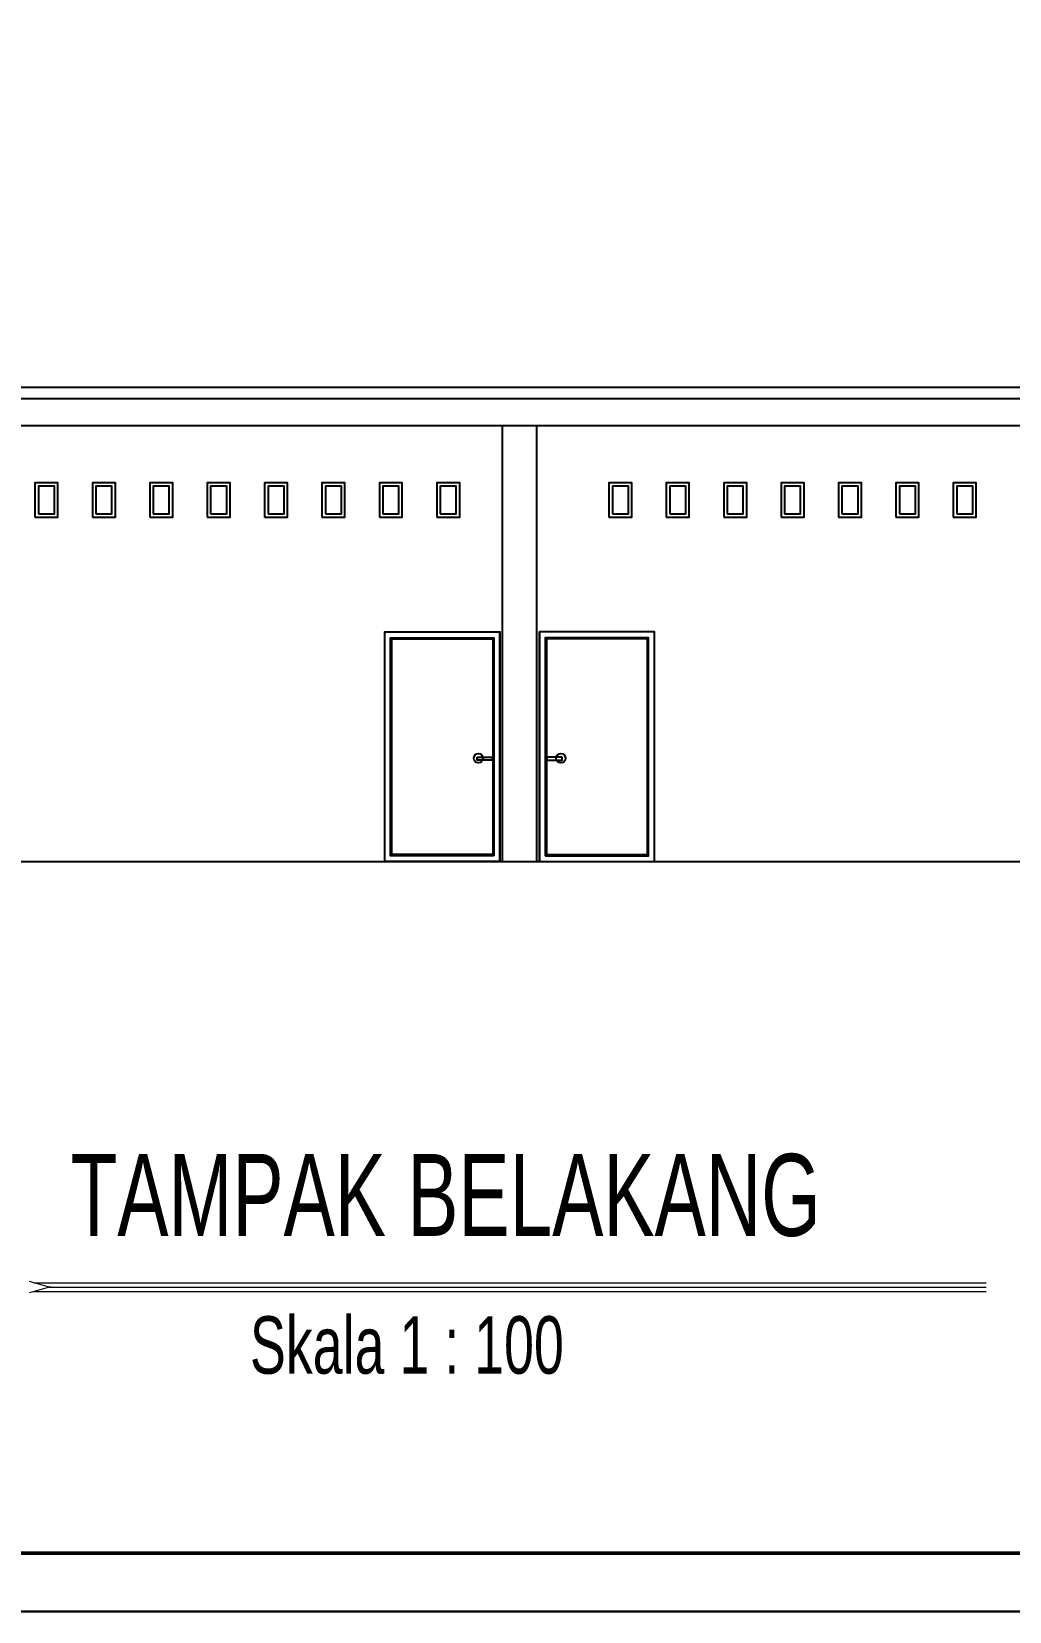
# Model space of a CAD drawing. Header units: centimetres. Extents: x 134057 to 145613, y 5028 to 39996.
# Drawn here: x 135663 to 136515, y 8137 to 9513 of the extents above; entities that cross this region are included whole.
import ezdxf

# ---------------------------------------------------------------- set-up
doc = ezdxf.new("R2010")
doc.units = ezdxf.units.CM
doc.layers.add('dinding', color=151, linetype='Continuous')
doc.layers.add('kuzen', color=191, linetype='Continuous')
doc.layers.add('Legenda', color=252, linetype='Continuous', lineweight=20)
doc.layers.add('TEXT', color=3, linetype='Continuous', lineweight=20)
doc.styles.add('ROMANS', font='ROMANS.SHX', dxfattribs={"width": 0.7})

msp = doc.modelspace()

# ---------------------------------------------------------------- linework, layer by layer
at = {"layer": 'dinding'}
for p, q in [((135058.311, 9203.565), (137118.311, 9203.565)), ((135058.311, 9193.565), (137118.311, 9193.565)), ((135073.311, 9170.155), (137103.311, 9170.155)), ((136073.311, 8790.155), (136073.311, 9170.155)), ((136103.311, 8790.155), (136103.311, 9170.155)), ((135073.311, 8790.155), (137103.311, 8790.155))]:
    msp.add_line(p, q, dxfattribs=at)
for points in [[(135666.152, 9090.155), (135686.152, 9090.155), (135686.152, 9120.155), (135666.152, 9120.155)], [(135669.152, 9093.155), (135683.152, 9093.155), (135683.152, 9117.155), (135669.152, 9117.155)], [(135716.152, 9090.155), (135736.152, 9090.155), (135736.152, 9120.155), (135716.152, 9120.155)], [(135719.152, 9093.155), (135733.152, 9093.155), (135733.152, 9117.155), (135719.152, 9117.155)], [(135766.152, 9090.155), (135786.152, 9090.155), (135786.152, 9120.155), (135766.152, 9120.155)], [(135769.152, 9093.155), (135783.152, 9093.155), (135783.152, 9117.155), (135769.152, 9117.155)], [(135816.152, 9090.155), (135836.152, 9090.155), (135836.152, 9120.155), (135816.152, 9120.155)], [(135819.152, 9093.155), (135833.152, 9093.155), (135833.152, 9117.155), (135819.152, 9117.155)], [(135866.152, 9090.155), (135886.152, 9090.155), (135886.152, 9120.155), (135866.152, 9120.155)], [(135869.152, 9093.155), (135883.152, 9093.155), (135883.152, 9117.155), (135869.152, 9117.155)], [(135916.152, 9090.155), (135936.152, 9090.155), (135936.152, 9120.155), (135916.152, 9120.155)], [(135919.152, 9093.155), (135933.152, 9093.155), (135933.152, 9117.155), (135919.152, 9117.155)], [(135966.152, 9090.155), (135986.152, 9090.155), (135986.152, 9120.155), (135966.152, 9120.155)], [(135969.152, 9093.155), (135983.152, 9093.155), (135983.152, 9117.155), (135969.152, 9117.155)], [(136016.152, 9090.155), (136036.152, 9090.155), (136036.152, 9120.155), (136016.152, 9120.155)], [(136019.152, 9093.155), (136033.152, 9093.155), (136033.152, 9117.155), (136019.152, 9117.155)], [(136166.152, 9090.155), (136186.152, 9090.155), (136186.152, 9120.155), (136166.152, 9120.155)], [(136169.152, 9093.155), (136183.152, 9093.155), (136183.152, 9117.155), (136169.152, 9117.155)], [(136216.152, 9090.155), (136236.152, 9090.155), (136236.152, 9120.155), (136216.152, 9120.155)], [(136219.152, 9093.155), (136233.152, 9093.155), (136233.152, 9117.155), (136219.152, 9117.155)], [(136266.152, 9090.155), (136286.152, 9090.155), (136286.152, 9120.155), (136266.152, 9120.155)], [(136269.152, 9093.155), (136283.152, 9093.155), (136283.152, 9117.155), (136269.152, 9117.155)], [(136316.152, 9090.155), (136336.152, 9090.155), (136336.152, 9120.155), (136316.152, 9120.155)], [(136319.152, 9093.155), (136333.152, 9093.155), (136333.152, 9117.155), (136319.152, 9117.155)], [(136366.152, 9090.155), (136386.152, 9090.155), (136386.152, 9120.155), (136366.152, 9120.155)], [(136369.152, 9093.155), (136383.152, 9093.155), (136383.152, 9117.155), (136369.152, 9117.155)], [(136416.152, 9090.155), (136436.152, 9090.155), (136436.152, 9120.155), (136416.152, 9120.155)], [(136419.152, 9093.155), (136433.152, 9093.155), (136433.152, 9117.155), (136419.152, 9117.155)], [(136466.152, 9090.155), (136486.152, 9090.155), (136486.152, 9120.155), (136466.152, 9120.155)], [(136469.152, 9093.155), (136483.152, 9093.155), (136483.152, 9117.155), (136469.152, 9117.155)]]:
    msp.add_lwpolyline(points, close=True, dxfattribs=at)
at = {"layer": 'kuzen'}
for p, q in [((136070.965, 8790.155), (136070.965, 8990.155)), ((136105.727, 8790.155), (136105.727, 8990.155))]:
    msp.add_line(p, q, dxfattribs=at)
for points in [[(136070.965, 8790.155), (135970.965, 8790.155), (135970.965, 8990.155), (136070.965, 8990.155)], [(136105.727, 8790.155), (136205.727, 8790.155), (136205.727, 8990.155), (136105.727, 8990.155)], [(136065.965, 8795.155), (135975.965, 8795.155), (135975.965, 8985.155), (136065.965, 8985.155)], [(136064.965, 8796.155), (135976.965, 8796.155), (135976.965, 8984.155), (136064.965, 8984.155)], [(136110.727, 8795.155), (136200.727, 8795.155), (136200.727, 8985.155), (136110.727, 8985.155)], [(136111.727, 8796.155), (136199.727, 8796.155), (136199.727, 8984.155), (136111.727, 8984.155)], [(136051.411, 8881.178), (136064.528, 8881.178), (136064.528, 8878.48), (136051.411, 8878.48)], [(136125.281, 8881.178), (136112.164, 8881.178), (136112.164, 8878.48), (136125.281, 8878.48)]]:
    msp.add_lwpolyline(points, close=True, dxfattribs=at)
for centre in [(136052.396, 8880.155), (136124.296, 8880.155)]:
    msp.add_circle(centre, 4.052, dxfattribs=at)
at = {"layer": 'Legenda', "color": 5, "lineweight": 30}
msp.add_lwpolyline([(134230.237, 10891.224), (138179.515, 10891.224), (138179.515, 8136.856), (134230.237, 8136.856)], close=True, dxfattribs=at)
at = {"layer": 'Legenda', "color": 1, "lineweight": 50}
msp.add_lwpolyline([(134280.869, 10840.593), (137470.671, 10840.593), (137470.671, 8187.488), (134280.869, 8187.488)], close=True, dxfattribs=at)
at = {"layer": 'TEXT', "color": 2, "linetype": 'Continuous', "lineweight": 9}
for p, q in [((135679.687, 8418.906), (135661.245, 8424.152)), ((135679.687, 8419.584), (135661.245, 8414.338)), ((135665.157, 8423.039), (136494.759, 8423.039)), ((135665.157, 8415.45), (136494.759, 8415.45)), ((135678.495, 8419.245), (136494.759, 8419.245))]:
    msp.add_line(p, q, dxfattribs=at)

# ---------------------------------------------------------------- texts
at = {"layer": 'TEXT', "color": 2, "linetype": 'Continuous', "lineweight": 9, "width": 23529.60895, "attachment_point": 1, "style": 'ROMANS'}
for s, insert, char_height in [('\\pt5.64971;{\\fCastellar|b0|i0|c0|p18;TAMPAK BELAKANG}', (135697.071, 8535.4), 71.39782), ('\\pt3.96;{\\fColonna MT|b0|i0|c0|p82;Skala 1 : 100}', (135853.431, 8393.996), 50.04503)]:
    msp.add_mtext(s, dxfattribs=dict(at, insert=insert, char_height=char_height))

doc.saveas('drawing.dxf')
